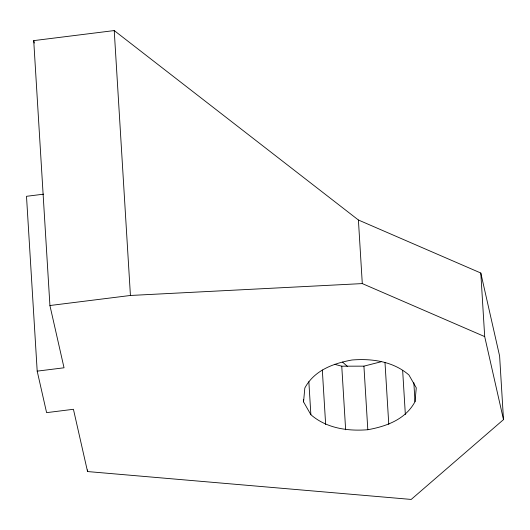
<?xml version="1.0" encoding="UTF-8"?>
<svg xmlns="http://www.w3.org/2000/svg" width="530" height="530" viewBox="0 0 530 530"><rect width="100%" height="100%" fill="white"/><g stroke="black" fill="none" stroke-linecap="round" stroke-linejoin="round"><path stroke-width="0.79" d="M303.558 401.899L304.823 388.02C314.33 370.318 333.297 363.381 352.013 359.996C372.053 358.379 393.32 361.38 408.955 375.015L416.269 387.821L415.003 401.7C405.496 419.409 386.536 426.339 367.813 429.724C347.773 431.347 326.506 428.339 310.871 414.705L303.558 401.899L303.405 399.421M37.193 371.139L64.031 367.787L49.919 305.525L33.721 40.624L114.228 30.568L358.406 220.01L480.803 273.023L499.611 356.034L503.5 419.614L411.207 499.432L87.543 471.554L73.431 409.292L46.6 412.645L37.193 371.139L26.5 196.305L43.579 194.172M334.562 364.289L341.757 366.19L363.925 366.15L381.01 361.791M49.919 305.525L130.426 295.468L362.295 283.59L484.692 336.596L503.5 419.614M342.519 362.076L347.475 366.449M33.721 40.624L34.264 43.043M480.803 273.023L484.692 336.596M413.844 382.713L415.003 401.7M402.674 370.781L405.351 414.54M384.992 362.454L388.781 424.378M358.406 220.01L362.295 283.59M363.925 366.15L367.813 429.724M341.757 366.19L345.646 429.764M322.32 370L325.652 424.49M308.851 381.679L310.871 414.705M114.228 30.568L130.426 295.468M87.443 469.905L87.543 471.554"/></g></svg>
